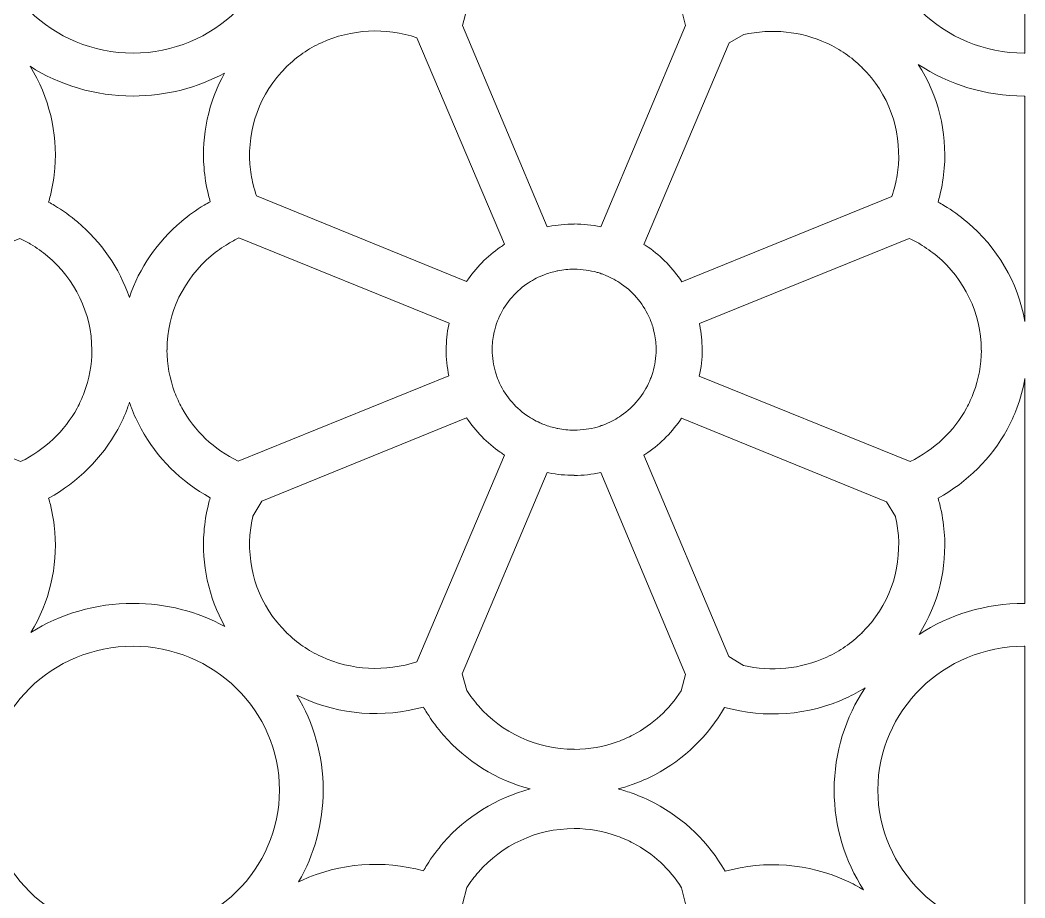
# Model space of a CAD drawing. Header units: millimetres. Extents: x -1200 to 1200, y -590 to 590.
# Drawn here: x 749 to 1200, y -245.9 to 147.8 of the extents above; entities that cross this region are included whole.
import ezdxf

# ---------------------------------------------------------------- set-up
doc = ezdxf.new("R2010")
doc.units = ezdxf.units.MM
doc.header["$MEASUREMENT"] = 0
doc.layers.add('Layer 1', color=7, linetype='Continuous')

msp = doc.modelspace()

# ---------------------------------------------------------------- linework, layer by layer
at = {"layer": 'Layer 1', "color": 250, "lineweight": 20}
for points, knots in [([(865.3708, 197.4374), (865.3708, 197.4374), (865.3708, 197.4398), (865.3708, 197.4398), (865.3708, 197.4398), (865.4091, 197.4398), (865.4091, 197.4398), (865.4087, 215.2064), (858.0399, 231.3192), (846.1298, 243.004), (834.2207, 254.6881), (817.7992, 261.9169), (799.692, 261.9179), (799.692, 261.9179), (799.692, 261.8803), (799.692, 261.8803), (799.692, 261.8803), (799.6868, 261.8803), (799.6868, 261.8803), (799.6868, 261.8803), (799.6844, 261.8803), (799.6844, 261.8803), (799.6844, 261.8803), (799.6844, 261.9179), (799.6844, 261.9179), (781.5759, 261.9176), (765.1523, 254.6881), (753.2425, 243.0026), (741.3337, 231.3182), (733.9655, 215.2071), (733.9645, 197.4425), (733.9645, 197.4425), (734.0029, 197.4425), (734.0029, 197.4425), (734.0029, 197.4425), (734.0029, 197.4374), (734.0029, 197.4374), (734.0029, 197.4374), (734.0029, 197.435), (734.0029, 197.435), (734.0029, 197.435), (733.9645, 197.435), (733.9645, 197.435), (733.9649, 179.6687), (741.3337, 163.5558), (753.2442, 151.871), (765.1533, 140.1874), (781.5748, 132.9585), (799.6816, 132.9575), (799.6816, 132.9575), (799.6816, 132.9951), (799.6816, 132.9951), (799.6816, 132.9951), (799.6868, 132.9951), (799.6868, 132.9951), (799.6868, 132.9951), (799.6893, 132.9951), (799.6893, 132.9951), (799.6893, 132.9951), (799.6893, 132.9575), (799.6893, 132.9575), (817.7981, 132.9578), (834.2214, 140.1874), (846.1315, 151.8724), (858.0406, 163.5568), (865.408, 179.6676), (865.4091, 197.4322), (865.4091, 197.4322), (865.3708, 197.4322), (865.3708, 197.4322), (865.3708, 197.4322), (865.3708, 197.4374), (865.3708, 197.4374)], [0, 0, 0, 0, 0.04166667, 0.04166667, 0.04166667, 0.08333333, 0.08333333, 0.08333333, 0.125, 0.125, 0.125, 0.16666667, 0.16666667, 0.16666667, 0.20833333, 0.20833333, 0.20833333, 0.25, 0.25, 0.25, 0.29166667, 0.29166667, 0.29166667, 0.33333333, 0.33333333, 0.33333333, 0.375, 0.375, 0.375, 0.41666667, 0.41666667, 0.41666667, 0.45833333, 0.45833333, 0.45833333, 0.5, 0.5, 0.5, 0.54166667, 0.54166667, 0.54166667, 0.58333333, 0.58333333, 0.58333333, 0.625, 0.625, 0.625, 0.66666667, 0.66666667, 0.66666667, 0.70833333, 0.70833333, 0.70833333, 0.75, 0.75, 0.75, 0.79166667, 0.79166667, 0.79166667, 0.83333333, 0.83333333, 0.83333333, 0.875, 0.875, 0.875, 0.91666667, 0.91666667, 0.91666667, 0.95833333, 0.95833333, 0.95833333, 1, 1, 1, 1]), ([(1199.95, 261.9162), (1199.95, 261.9162), (1199.95, 132.9575), (1199.95, 132.9575), (1199.95, 132.9575), (1199.6905, 132.9575), (1199.6905, 132.9575), (1199.6905, 132.9575), (1199.6905, 132.9951), (1199.6905, 132.9951), (1199.6905, 132.9951), (1199.6881, 132.9951), (1199.6881, 132.9951), (1199.6881, 132.9951), (1199.6829, 132.9951), (1199.6829, 132.9951), (1199.6829, 132.9951), (1199.6829, 132.9575), (1199.6829, 132.9575), (1181.5761, 132.9585), (1165.1546, 140.1874), (1153.2455, 151.871), (1141.335, 163.5558), (1133.9662, 179.6687), (1133.9658, 197.435), (1133.9658, 197.435), (1134.0041, 197.435), (1134.0041, 197.435), (1134.0041, 197.435), (1134.0041, 197.4374), (1134.0041, 197.4374), (1134.0041, 197.4374), (1134.0041, 197.4425), (1134.0041, 197.4425), (1134.0041, 197.4425), (1133.9658, 197.4425), (1133.9658, 197.4425), (1133.9669, 215.2071), (1141.335, 231.3182), (1153.2437, 243.0026), (1165.1535, 254.6881), (1181.5772, 261.9176), (1199.6857, 261.9179), (1199.6857, 261.9179), (1199.6857, 261.8803), (1199.6857, 261.8803), (1199.6857, 261.8803), (1199.6881, 261.8803), (1199.6881, 261.8803), (1199.6881, 261.8803), (1199.6933, 261.8803), (1199.6933, 261.8803), (1199.6933, 261.8803), (1199.6933, 261.9179), (1199.6933, 261.9179), (1199.6933, 261.9179), (1199.95, 261.9162), (1199.95, 261.9162)], [0, 0, 0, 0, 0.05263158, 0.05263158, 0.05263158, 0.10526316, 0.10526316, 0.10526316, 0.15789474, 0.15789474, 0.15789474, 0.21052632, 0.21052632, 0.21052632, 0.26315789, 0.26315789, 0.26315789, 0.31578947, 0.31578947, 0.31578947, 0.36842105, 0.36842105, 0.36842105, 0.42105263, 0.42105263, 0.42105263, 0.47368421, 0.47368421, 0.47368421, 0.52631579, 0.52631579, 0.52631579, 0.57894737, 0.57894737, 0.57894737, 0.63157895, 0.63157895, 0.63157895, 0.68421053, 0.68421053, 0.68421053, 0.73684211, 0.73684211, 0.73684211, 0.78947368, 0.78947368, 0.78947368, 0.84210526, 0.84210526, 0.84210526, 0.89473684, 0.89473684, 0.89473684, 0.94736842, 0.94736842, 0.94736842, 1, 1, 1, 1]), ([(1047.5792, 145.3803), (1047.5792, 145.3803), (1045.8981, 152.5979), (1045.8981, 152.5979), (1040.5522, 161.0682), (1033.0414, 168.0308), (1024.1443, 172.7046), (1021.9537, 173.8554), (1019.5702, 174.8997), (1017.0056, 175.825), (1010.9252, 178.0177), (1004.4098, 179.2146), (997.6653, 179.2149), (997.6653, 179.2149), (997.6653, 179.1752), (997.6653, 179.1752), (997.6653, 179.1752), (997.659, 179.1752), (997.659, 179.1752), (980.5222, 179.1752), (965.1574, 171.6329), (954.7118, 159.7001), (952.8043, 157.5215), (951.0587, 155.1964), (949.4959, 152.747), (949.4959, 152.747), (947.4685, 145.2875), (947.4685, 145.2875), (947.4685, 145.2875), (985.5417, 55.0432), (985.5417, 55.0432), (985.5417, 55.0432), (986.2856, 55.1907), (986.2856, 55.1907), (989.9599, 55.9171), (993.758, 56.2997), (997.6433, 56.3007), (997.6433, 56.3007), (997.6433, 56.3401), (997.6433, 56.3401), (997.6433, 56.3401), (997.6545, 56.3401), (997.6545, 56.3401), (1001.7117, 56.3401), (1005.7177, 55.9038), (1009.6246, 55.0792), (1009.6246, 55.0792), (1047.5792, 145.3803), (1047.5792, 145.3803)], [0, 0, 0, 0, 0.0625, 0.0625, 0.0625, 0.125, 0.125, 0.125, 0.1875, 0.1875, 0.1875, 0.25, 0.25, 0.25, 0.3125, 0.3125, 0.3125, 0.375, 0.375, 0.375, 0.4375, 0.4375, 0.4375, 0.5, 0.5, 0.5, 0.5625, 0.5625, 0.5625, 0.625, 0.625, 0.625, 0.6875, 0.6875, 0.6875, 0.75, 0.75, 0.75, 0.8125, 0.8125, 0.8125, 0.875, 0.875, 0.875, 0.9375, 0.9375, 0.9375, 1, 1, 1, 1]), ([(855.1221, 68.8806), (855.1221, 68.8806), (949.4031, 30.537), (949.4031, 30.537), (953.3885, 36.5587), (958.5294, 41.8005), (964.5223, 45.9622), (965.1466, 46.396), (965.766, 46.8108), (966.3844, 47.2084), (966.3844, 47.2084), (927.086, 139.8828), (927.086, 139.8828), (913.033, 144.5406), (897.6125, 143.7963), (884.2277, 137.6173), (881.3043, 136.267), (878.533, 134.7039), (875.9538, 132.9311), (873.3722, 131.1566), (870.8666, 129.0949), (868.4678, 126.7445), (868.4678, 126.7445), (868.4881, 126.7247), (868.4881, 126.7247), (868.4881, 126.7247), (868.4783, 126.7154), (868.4783, 126.7154), (856.3718, 114.8384), (850.9494, 98.8346), (852.1635, 83.1242), (852.4066, 79.9761), (852.8882, 76.9228), (853.6074, 74.002), (854.0329, 72.272), (854.5372, 70.5624), (855.1221, 68.8806)], [0, 0, 0, 0, 0.08333333, 0.08333333, 0.08333333, 0.16666667, 0.16666667, 0.16666667, 0.25, 0.25, 0.25, 0.33333333, 0.33333333, 0.33333333, 0.41666667, 0.41666667, 0.41666667, 0.5, 0.5, 0.5, 0.58333333, 0.58333333, 0.58333333, 0.66666667, 0.66666667, 0.66666667, 0.75, 0.75, 0.75, 0.83333333, 0.83333333, 0.83333333, 0.91666667, 0.91666667, 0.91666667, 1, 1, 1, 1]), ([(1045.9948, 30.3896), (1045.9948, 30.3896), (1140.1847, 68.6955), (1140.1847, 68.6955), (1140.7696, 70.3773), (1141.276, 72.0879), (1141.7019, 73.8183), (1142.4211, 76.7391), (1142.9027, 79.792), (1143.1458, 82.9404), (1144.3599, 98.6509), (1138.9375, 114.6546), (1126.831, 126.5317), (1126.831, 126.5317), (1126.8212, 126.5409), (1126.8212, 126.5409), (1126.8212, 126.5409), (1126.8415, 126.5607), (1126.8415, 126.5607), (1124.4427, 128.9115), (1121.9374, 130.9731), (1119.3555, 132.7473), (1116.7766, 134.5205), (1114.005, 136.0836), (1111.0816, 137.4332), (1099.4368, 142.8095), (1086.2495, 144.0711), (1073.7631, 141.2409), (1073.7631, 141.2409), (1067.2955, 137.5098), (1067.2955, 137.5098), (1067.2955, 137.5098), (1028.9929, 47.1841), (1028.9929, 47.1841), (1029.644, 46.768), (1030.2837, 46.3427), (1030.9087, 45.9064), (1036.8873, 41.7359), (1042.0167, 36.4626), (1045.9948, 30.3896)], [0, 0, 0, 0, 0.07692308, 0.07692308, 0.07692308, 0.15384615, 0.15384615, 0.15384615, 0.23076923, 0.23076923, 0.23076923, 0.30769231, 0.30769231, 0.30769231, 0.38461538, 0.38461538, 0.38461538, 0.46153846, 0.46153846, 0.46153846, 0.53846154, 0.53846154, 0.53846154, 0.61538462, 0.61538462, 0.61538462, 0.69230769, 0.69230769, 0.69230769, 0.76923077, 0.76923077, 0.76923077, 0.84615385, 0.84615385, 0.84615385, 0.92307692, 0.92307692, 0.92307692, 1, 1, 1, 1]), ([(753.4413, 127.0357), (762.096, 113.2116), (765.8024, 97.208), (764.5835, 81.4324), (764.2688, 77.3629), (763.5985, 73.2225), (762.5731, 69.0565), (762.3331, 68.0816), (762.0723, 67.1081), (761.7918, 66.1384), (762.6865, 65.6467), (763.5741, 65.1385), (764.4519, 64.6126), (768.0956, 62.4292), (771.5417, 59.9668), (774.7557, 57.2585), (785.4141, 48.2773), (793.559, 36.5912), (798.0308, 23.3143), (802.4895, 36.6665), (810.6581, 48.4193), (821.3657, 57.4419), (824.5799, 60.1506), (828.0258, 62.6129), (831.6694, 64.7961), (832.5473, 65.3219), (833.4335, 65.8298), (834.3281, 66.3215), (834.0477, 67.2919), (833.7878, 68.2654), (833.5479, 69.2406), (832.5225, 73.4066), (831.8522, 77.5467), (831.5376, 81.6162), (830.4114, 96.1927), (833.4897, 110.9629), (840.7915, 124.0296), (828.6061, 117.4588), (814.5985, 113.7191), (799.6893, 113.7188), (799.6893, 113.7188), (799.6893, 113.6811), (799.6893, 113.6811), (799.6893, 113.6811), (799.6868, 113.6811), (799.6868, 113.6811), (799.6868, 113.6811), (799.6816, 113.6811), (799.6816, 113.6811), (799.6816, 113.6811), (799.6816, 113.7188), (799.6816, 113.7188), (782.6302, 113.7198), (766.7562, 118.6105), (753.4413, 127.0357)], [0, 0, 0, 0, 0.05555556, 0.05555556, 0.05555556, 0.11111111, 0.11111111, 0.11111111, 0.16666667, 0.16666667, 0.16666667, 0.22222222, 0.22222222, 0.22222222, 0.27777778, 0.27777778, 0.27777778, 0.33333333, 0.33333333, 0.33333333, 0.38888889, 0.38888889, 0.38888889, 0.44444444, 0.44444444, 0.44444444, 0.5, 0.5, 0.5, 0.55555556, 0.55555556, 0.55555556, 0.61111111, 0.61111111, 0.61111111, 0.66666667, 0.66666667, 0.66666667, 0.72222222, 0.72222222, 0.72222222, 0.77777778, 0.77777778, 0.77777778, 0.83333333, 0.83333333, 0.83333333, 0.88888889, 0.88888889, 0.88888889, 0.94444444, 0.94444444, 0.94444444, 1, 1, 1, 1]), ([(1199.95, 113.7188), (1199.95, 113.7188), (1199.95, 12.6), (1199.95, 12.6), (1196.8296, 30.2999), (1187.3873, 45.9303), (1173.9439, 57.2585), (1170.73, 59.9668), (1167.2838, 62.4292), (1163.6403, 64.6126), (1162.7624, 65.1385), (1161.8748, 65.6467), (1160.9802, 66.1384), (1161.2606, 67.1081), (1161.5215, 68.0816), (1161.7614, 69.0565), (1162.7868, 73.2225), (1163.4571, 77.3629), (1163.7717, 81.4324), (1165.0168, 97.5481), (1161.1225, 113.9022), (1152.0628, 127.9271), (1165.6547, 118.9562), (1182.0386, 113.7198), (1199.6829, 113.7188), (1199.6829, 113.7188), (1199.6829, 113.6811), (1199.6829, 113.6811), (1199.6829, 113.6811), (1199.6881, 113.6811), (1199.6881, 113.6811), (1199.6881, 113.6811), (1199.6905, 113.6811), (1199.6905, 113.6811), (1199.6905, 113.6811), (1199.6905, 113.7188), (1199.6905, 113.7188), (1199.6905, 113.7188), (1199.95, 113.7188), (1199.95, 113.7188)], [0, 0, 0, 0, 0.07692308, 0.07692308, 0.07692308, 0.15384615, 0.15384615, 0.15384615, 0.23076923, 0.23076923, 0.23076923, 0.30769231, 0.30769231, 0.30769231, 0.38461538, 0.38461538, 0.38461538, 0.46153846, 0.46153846, 0.46153846, 0.53846154, 0.53846154, 0.53846154, 0.61538462, 0.61538462, 0.61538462, 0.69230769, 0.69230769, 0.69230769, 0.76923077, 0.76923077, 0.76923077, 0.84615385, 0.84615385, 0.84615385, 0.92307692, 0.92307692, 0.92307692, 1, 1, 1, 1]), ([(748.8926, 49.8856), (748.8926, 49.8856), (654.6866, 11.6286), (654.6866, 11.6286), (654.7629, 11.2994), (654.8118, 11.0896), (654.8303, 10.9976), (654.8303, 10.9976), (654.8303, 10.9579), (654.8303, 10.9579), (655.5296, 7.5108), (655.8979, 3.8364), (655.8989, -0.0357), (655.8989, -0.0357), (655.939, -0.0357), (655.939, -0.0357), (655.939, -0.0357), (655.939, -0.0466), (655.939, -0.0466), (655.939, -4.1076), (655.4835, -8.1025), (654.6217, -11.9825), (654.6217, -11.9825), (749.2187, -50.2546), (749.2187, -50.2546), (760.0575, -44.9997), (768.9511, -36.5776), (774.5837, -26.2572), (775.7563, -24.1079), (776.8211, -21.7695), (777.7638, -19.2535), (779.9994, -13.2882), (781.2191, -6.8957), (781.2194, -0.2783), (781.2194, -0.2783), (781.1793, -0.2783), (781.1793, -0.2783), (781.1793, -0.2783), (781.1793, -0.2724), (781.1793, -0.2724), (781.1793, 16.5405), (773.491, 31.6149), (761.3287, 41.8632), (758.9462, 43.8711), (756.3929, 45.6956), (753.6941, 47.3127), (752.1568, 48.2342), (750.5538, 49.0921), (748.8926, 49.8856)], [0, 0, 0, 0, 0.0625, 0.0625, 0.0625, 0.125, 0.125, 0.125, 0.1875, 0.1875, 0.1875, 0.25, 0.25, 0.25, 0.3125, 0.3125, 0.3125, 0.375, 0.375, 0.375, 0.4375, 0.4375, 0.4375, 0.5, 0.5, 0.5, 0.5625, 0.5625, 0.5625, 0.625, 0.625, 0.625, 0.6875, 0.6875, 0.6875, 0.75, 0.75, 0.75, 0.8125, 0.8125, 0.8125, 0.875, 0.875, 0.875, 0.9375, 0.9375, 0.9375, 1, 1, 1, 1]), ([(941.493, 11.788), (941.493, 11.788), (847.2277, 50.0693), (847.2277, 50.0693), (845.5662, 49.2758), (843.965, 48.4176), (842.4273, 47.4965), (839.7285, 45.879), (837.1747, 44.0545), (834.7926, 42.0466), (822.63, 31.7983), (814.9417, 16.7243), (814.9417, -0.0883), (814.9417, -0.0883), (814.9417, -0.0948), (814.9417, -0.0948), (814.9417, -0.0948), (814.9016, -0.0948), (814.9016, -0.0948), (814.9019, -6.7116), (816.1216, -13.1045), (818.3572, -19.0694), (819.2999, -21.5858), (820.3647, -23.9238), (821.5373, -26.0731), (827.1696, -36.3939), (836.0625, -44.8163), (846.902, -50.0715), (846.902, -50.0715), (941.4704, -11.8114), (941.4704, -11.8114), (940.6267, -7.9725), (940.182, -4.0343), (940.182, -0.0466), (940.182, -0.0466), (940.182, -0.0357), (940.182, -0.0357), (940.182, -0.0357), (940.2221, -0.0357), (940.2221, -0.0357), (940.2232, 3.7653), (940.6113, 7.4844), (941.3486, 11.0828), (941.3486, 11.0828), (941.493, 11.788), (941.493, 11.788)], [0, 0, 0, 0, 0.06666667, 0.06666667, 0.06666667, 0.13333333, 0.13333333, 0.13333333, 0.2, 0.2, 0.2, 0.26666667, 0.26666667, 0.26666667, 0.33333333, 0.33333333, 0.33333333, 0.4, 0.4, 0.4, 0.46666667, 0.46666667, 0.46666667, 0.53333333, 0.53333333, 0.53333333, 0.6, 0.6, 0.6, 0.66666667, 0.66666667, 0.66666667, 0.73333333, 0.73333333, 0.73333333, 0.8, 0.8, 0.8, 0.86666667, 0.86666667, 0.86666667, 0.93333333, 0.93333333, 0.93333333, 1, 1, 1, 1]), ([(1148.0809, 49.8856), (1148.0809, 49.8856), (1053.8749, 11.6286), (1053.8749, 11.6286), (1053.9513, 11.2994), (1054.0001, 11.0896), (1054.0185, 10.9976), (1054.0185, 10.9976), (1054.0185, 10.9579), (1054.0185, 10.9579), (1054.7178, 7.5108), (1055.0861, 3.8364), (1055.0872, -0.0357), (1055.0872, -0.0357), (1055.1273, -0.0357), (1055.1273, -0.0357), (1055.1273, -0.0357), (1055.1273, -0.0466), (1055.1273, -0.0466), (1055.1273, -4.1076), (1054.6718, -8.1025), (1053.81, -11.9825), (1053.81, -11.9825), (1148.407, -50.2546), (1148.407, -50.2546), (1159.2457, -44.9997), (1168.1394, -36.5776), (1173.772, -26.2572), (1174.9446, -24.1079), (1176.0094, -21.7695), (1176.9521, -19.2535), (1179.1877, -13.2882), (1180.4074, -6.8957), (1180.4077, -0.2783), (1180.4077, -0.2783), (1180.3676, -0.2783), (1180.3676, -0.2783), (1180.3676, -0.2783), (1180.3676, -0.2724), (1180.3676, -0.2724), (1180.3676, 16.5405), (1172.6793, 31.6149), (1160.517, 41.8632), (1158.1346, 43.8711), (1155.5812, 45.6956), (1152.8824, 47.3127), (1151.345, 48.2342), (1149.7421, 49.0921), (1148.0809, 49.8856)], [0, 0, 0, 0, 0.0625, 0.0625, 0.0625, 0.125, 0.125, 0.125, 0.1875, 0.1875, 0.1875, 0.25, 0.25, 0.25, 0.3125, 0.3125, 0.3125, 0.375, 0.375, 0.375, 0.4375, 0.4375, 0.4375, 0.5, 0.5, 0.5, 0.5625, 0.5625, 0.5625, 0.625, 0.625, 0.625, 0.6875, 0.6875, 0.6875, 0.75, 0.75, 0.75, 0.8125, 0.8125, 0.8125, 0.875, 0.875, 0.875, 0.9375, 0.9375, 0.9375, 1, 1, 1, 1]), ([(962.9264, -12.0078), (963.0372, -12.3185), (963.1506, -12.6231), (963.2661, -12.9208), (963.2661, -12.9208), (963.6588, -13.8498), (963.6588, -13.8498), (966.3523, -20.2225), (970.8093, -25.658), (976.413, -29.5496), (977.4216, -30.2501), (978.5704, -30.9519), (979.8536, -31.6503), (980.857, -32.1964), (981.9602, -32.7247), (983.1613, -33.2277), (983.1613, -33.2277), (983.1993, -33.2431), (983.1993, -33.2431), (983.1993, -33.2431), (983.2412, -33.2602), (983.2412, -33.2602), (983.2412, -33.2602), (983.5614, -33.3906), (983.5614, -33.3906), (985.3561, -34.1218), (987.2367, -34.7199), (989.1874, -35.1699), (990.151, -35.3923), (990.1284, -35.4047), (990.3299, -35.4444), (992.6904, -35.9111), (995.1367, -36.1571), (997.6433, -36.1574), (997.6433, -36.1574), (997.6433, -36.1178), (997.6433, -36.1178), (997.6433, -36.1178), (997.6545, -36.1178), (997.6545, -36.1178), (1001.3141, -36.1178), (1004.7635, -35.6302), (1007.9442, -34.723), (1008.5044, -34.5632), (1009.1332, -34.363), (1009.829, -34.1242), (1010.3333, -33.9508), (1010.8188, -33.7725), (1011.2868, -33.5904), (1011.2868, -33.5904), (1011.6796, -33.4251), (1011.6796, -33.4251), (1011.6796, -33.4251), (1011.6848, -33.4231), (1011.6848, -33.4231), (1011.6848, -33.4231), (1011.7654, -33.3834), (1011.7654, -33.3834), (1013.0091, -32.876), (1014.2305, -32.2963), (1015.4222, -31.6506), (1016.5885, -31.019), (1017.722, -30.3216), (1018.8165, -29.565), (1024.4411, -25.6765), (1028.9011, -20.2906), (1031.5853, -14.0068), (1031.5853, -14.0068), (1031.623, -13.9192), (1031.623, -13.9192), (1031.623, -13.9192), (1031.6219, -13.9189), (1031.6219, -13.9189), (1031.8765, -13.3194), (1032.1147, -12.7144), (1032.3341, -12.1064), (1032.5897, -11.3984), (1032.7997, -10.7729), (1032.9605, -10.2357), (1033.9102, -7.065), (1034.4208, -3.648), (1034.4208, -0.0466), (1034.4208, -0.0466), (1034.4208, -0.0357), (1034.4208, -0.0357), (1034.4208, -0.0357), (1034.4612, -0.0357), (1034.4612, -0.0357), (1034.4609, 2.2734), (1034.2063, 4.6399), (1033.7233, 7.0314), (1033.7233, 7.0314), (1033.7159, 7.0297), (1033.7159, 7.0297), (1033.7159, 7.0297), (1033.4847, 8.1739), (1033.4847, 8.1739), (1033.032, 10.086), (1032.4405, 11.905), (1031.7252, 13.6177), (1031.7252, 13.6177), (1031.698, 13.6834), (1031.698, 13.6834), (1029.0351, 20.026), (1024.5746, 25.4677), (1018.9375, 29.4007), (1017.8183, 30.1815), (1016.6806, 30.8895), (1015.5314, 31.5174), (1014.5091, 32.0758), (1013.2842, 32.6507), (1011.8585, 33.2372), (1011.8585, 33.2372), (1011.8676, 33.2577), (1011.8676, 33.2577), (1011.8676, 33.2577), (1010.5415, 33.7778), (1010.5415, 33.7778), (1010.3079, 33.8634), (1010.0711, 33.9482), (1009.8294, 34.0314), (1009.1335, 34.2702), (1008.5047, 34.4704), (1007.9446, 34.6302), (1004.7635, 35.5373), (1001.3141, 36.0249), (997.6545, 36.0249), (997.6545, 36.0249), (997.6433, 36.0249), (997.6433, 36.0249), (997.6433, 36.0249), (997.6433, 36.0646), (997.6433, 36.0646), (995.137, 36.0643), (992.6911, 35.8182), (990.3299, 35.3511), (990.1123, 35.3084), (990.158, 35.3009), (989.1874, 35.0771), (987.237, 34.6275), (985.3561, 34.0286), (983.561, 33.2974), (983.561, 33.2974), (983.3957, 33.23), (983.3957, 33.23), (982.1031, 32.6976), (980.9215, 32.1385), (979.8529, 31.5571), (978.5701, 30.859), (977.4212, 30.1569), (976.4126, 29.4564), (970.8093, 25.5648), (966.3526, 20.1297), (963.6588, 13.7566), (963.6588, 13.7566), (963.2779, 12.856), (963.2779, 12.856), (962.7157, 11.4027), (962.2372, 9.8598), (961.8479, 8.2324), (961.6185, 7.2733), (961.6119, 7.3188), (961.57, 7.1152), (961.0978, 4.8086), (960.8484, 2.4168), (960.848, -0.0357), (960.848, -0.0357), (960.8885, -0.0357), (960.8885, -0.0357), (960.8885, -0.0357), (960.8885, -0.0466), (960.8885, -0.0466), (960.8885, -3.6409), (961.3872, -7.0301), (962.3146, -10.1563), (962.4775, -10.7058), (962.6825, -11.3252), (962.9264, -12.0078)], [0, 0, 0, 0, 0.01694915, 0.01694915, 0.01694915, 0.03389831, 0.03389831, 0.03389831, 0.05084746, 0.05084746, 0.05084746, 0.06779661, 0.06779661, 0.06779661, 0.08474576, 0.08474576, 0.08474576, 0.10169492, 0.10169492, 0.10169492, 0.11864407, 0.11864407, 0.11864407, 0.13559322, 0.13559322, 0.13559322, 0.15254237, 0.15254237, 0.15254237, 0.16949153, 0.16949153, 0.16949153, 0.18644068, 0.18644068, 0.18644068, 0.20338983, 0.20338983, 0.20338983, 0.22033898, 0.22033898, 0.22033898, 0.23728814, 0.23728814, 0.23728814, 0.25423729, 0.25423729, 0.25423729, 0.27118644, 0.27118644, 0.27118644, 0.28813559, 0.28813559, 0.28813559, 0.30508475, 0.30508475, 0.30508475, 0.3220339, 0.3220339, 0.3220339, 0.33898305, 0.33898305, 0.33898305, 0.3559322, 0.3559322, 0.3559322, 0.37288136, 0.37288136, 0.37288136, 0.38983051, 0.38983051, 0.38983051, 0.40677966, 0.40677966, 0.40677966, 0.42372881, 0.42372881, 0.42372881, 0.44067797, 0.44067797, 0.44067797, 0.45762712, 0.45762712, 0.45762712, 0.47457627, 0.47457627, 0.47457627, 0.49152542, 0.49152542, 0.49152542, 0.50847458, 0.50847458, 0.50847458, 0.52542373, 0.52542373, 0.52542373, 0.54237288, 0.54237288, 0.54237288, 0.55932203, 0.55932203, 0.55932203, 0.57627119, 0.57627119, 0.57627119, 0.59322034, 0.59322034, 0.59322034, 0.61016949, 0.61016949, 0.61016949, 0.62711864, 0.62711864, 0.62711864, 0.6440678, 0.6440678, 0.6440678, 0.66101695, 0.66101695, 0.66101695, 0.6779661, 0.6779661, 0.6779661, 0.69491525, 0.69491525, 0.69491525, 0.71186441, 0.71186441, 0.71186441, 0.72881356, 0.72881356, 0.72881356, 0.74576271, 0.74576271, 0.74576271, 0.76271186, 0.76271186, 0.76271186, 0.77966102, 0.77966102, 0.77966102, 0.79661017, 0.79661017, 0.79661017, 0.81355932, 0.81355932, 0.81355932, 0.83050847, 0.83050847, 0.83050847, 0.84745763, 0.84745763, 0.84745763, 0.86440678, 0.86440678, 0.86440678, 0.88135593, 0.88135593, 0.88135593, 0.89830508, 0.89830508, 0.89830508, 0.91525424, 0.91525424, 0.91525424, 0.93220339, 0.93220339, 0.93220339, 0.94915254, 0.94915254, 0.94915254, 0.96610169, 0.96610169, 0.96610169, 0.98305085, 0.98305085, 0.98305085, 1, 1, 1, 1]), ([(1199.95, -12.997), (1199.95, -12.997), (1199.95, -113.8136), (1199.95, -113.8136), (1199.95, -113.8136), (1199.6933, -113.8126), (1199.6933, -113.8126), (1199.6933, -113.8126), (1199.6933, -113.775), (1199.6933, -113.775), (1199.6933, -113.775), (1199.6881, -113.775), (1199.6881, -113.775), (1199.6881, -113.775), (1199.6857, -113.775), (1199.6857, -113.775), (1199.6857, -113.775), (1199.6857, -113.8126), (1199.6857, -113.8126), (1182.2133, -113.813), (1165.977, -118.9494), (1152.4635, -127.7602), (1161.2362, -113.8766), (1164.9984, -97.7689), (1163.7717, -81.8931), (1163.4571, -77.8233), (1162.7868, -73.6832), (1161.7614, -69.5172), (1161.5249, -68.5553), (1161.2672, -67.5962), (1160.991, -66.6391), (1174.1197, -59.4499), (1184.9111, -48.7161), (1191.9705, -35.7797), (1193.6966, -32.6176), (1195.168, -29.4285), (1196.3643, -26.2366), (1197.9529, -21.9987), (1199.1608, -17.573), (1199.95, -12.997)], [0, 0, 0, 0, 0.07692308, 0.07692308, 0.07692308, 0.15384615, 0.15384615, 0.15384615, 0.23076923, 0.23076923, 0.23076923, 0.30769231, 0.30769231, 0.30769231, 0.38461538, 0.38461538, 0.38461538, 0.46153846, 0.46153846, 0.46153846, 0.53846154, 0.53846154, 0.53846154, 0.61538462, 0.61538462, 0.61538462, 0.69230769, 0.69230769, 0.69230769, 0.76923077, 0.76923077, 0.76923077, 0.84615385, 0.84615385, 0.84615385, 0.92307692, 0.92307692, 0.92307692, 1, 1, 1, 1]), ([(798.0922, -23.6484), (797.8028, -24.5189), (797.4965, -25.3812), (797.176, -26.2366), (795.9797, -29.4285), (794.5082, -32.6176), (792.7822, -35.7797), (785.7228, -48.7161), (774.9314, -59.4499), (761.8026, -66.6391), (762.0789, -67.5962), (762.3367, -68.5553), (762.5731, -69.5172), (763.5985, -73.6832), (764.2688, -77.8233), (764.5835, -81.8931), (765.7846, -97.4411), (762.201, -113.2114), (753.8123, -126.8972), (767.0517, -118.6151), (782.7903, -113.813), (799.6844, -113.8126), (799.6844, -113.8126), (799.6844, -113.775), (799.6844, -113.775), (799.6844, -113.775), (799.6868, -113.775), (799.6868, -113.775), (799.6868, -113.775), (799.692, -113.775), (799.692, -113.775), (799.692, -113.775), (799.692, -113.8126), (799.692, -113.8126), (814.6159, -113.8136), (828.6368, -117.5623), (840.8306, -124.1458), (833.5026, -111.0656), (830.4121, -96.2852), (831.5376, -81.7104), (831.8515, -77.6412), (832.5221, -73.5012), (833.5472, -69.3345), (833.7837, -68.3719), (834.0393, -67.4128), (834.3156, -66.455), (821.1878, -59.2655), (810.3983, -48.532), (803.3388, -35.5963), (801.6127, -32.4335), (800.1412, -29.2448), (798.945, -26.0525), (798.6471, -25.2574), (798.3632, -24.4563), (798.0922, -23.6484)], [0, 0, 0, 0, 0.05555556, 0.05555556, 0.05555556, 0.11111111, 0.11111111, 0.11111111, 0.16666667, 0.16666667, 0.16666667, 0.22222222, 0.22222222, 0.22222222, 0.27777778, 0.27777778, 0.27777778, 0.33333333, 0.33333333, 0.33333333, 0.38888889, 0.38888889, 0.38888889, 0.44444444, 0.44444444, 0.44444444, 0.5, 0.5, 0.5, 0.55555556, 0.55555556, 0.55555556, 0.61111111, 0.61111111, 0.61111111, 0.66666667, 0.66666667, 0.66666667, 0.72222222, 0.72222222, 0.72222222, 0.77777778, 0.77777778, 0.77777778, 0.83333333, 0.83333333, 0.83333333, 0.88888889, 0.88888889, 0.88888889, 0.94444444, 0.94444444, 0.94444444, 1, 1, 1, 1]), ([(857.4101, -68.0431), (857.4101, -68.0431), (853.462, -74.6974), (853.462, -74.6974), (852.823, -77.4355), (852.3902, -80.2849), (852.1635, -83.2187), (850.9484, -98.9521), (856.3557, -114.9565), (868.4382, -126.8079), (868.4382, -126.8079), (868.4783, -126.8079), (868.4783, -126.8079), (868.4783, -126.8079), (868.4881, -126.8175), (868.4881, -126.8175), (868.4881, -126.8175), (868.4678, -126.8374), (868.4678, -126.8374), (870.867, -129.1881), (873.3722, -131.2504), (875.9538, -133.0246), (878.5333, -134.7981), (881.3043, -136.3616), (884.2274, -137.7108), (897.6125, -143.8909), (913.0341, -144.6344), (927.0874, -139.976), (927.0874, -139.976), (966.3844, -47.3033), (966.3844, -47.3033), (965.7664, -46.9056), (965.1466, -46.4892), (964.5227, -46.0553), (958.5291, -41.8934), (953.3875, -36.6533), (949.4021, -30.6309), (949.4021, -30.6309), (857.4101, -68.0431), (857.4101, -68.0431)], [0, 0, 0, 0, 0.07692308, 0.07692308, 0.07692308, 0.15384615, 0.15384615, 0.15384615, 0.23076923, 0.23076923, 0.23076923, 0.30769231, 0.30769231, 0.30769231, 0.38461538, 0.38461538, 0.38461538, 0.46153846, 0.46153846, 0.46153846, 0.53846154, 0.53846154, 0.53846154, 0.61538462, 0.61538462, 0.61538462, 0.69230769, 0.69230769, 0.69230769, 0.76923077, 0.76923077, 0.76923077, 0.84615385, 0.84615385, 0.84615385, 0.92307692, 0.92307692, 0.92307692, 1, 1, 1, 1]), ([(1137.8996, -68.2268), (1137.8996, -68.2268), (1045.8155, -30.777), (1045.8155, -30.777), (1041.8151, -36.7987), (1036.6794, -42.0214), (1030.7067, -46.1508), (1030.1058, -46.5665), (1029.4944, -46.972), (1028.875, -47.3662), (1028.875, -47.3662), (1067.14, -137.603), (1067.14, -137.603), (1067.14, -137.603), (1073.6236, -141.6725), (1073.6236, -141.6725), (1086.1508, -144.543), (1099.3936, -143.2903), (1111.0816, -137.8938), (1114.005, -136.5443), (1116.7766, -134.9812), (1119.3555, -133.208), (1121.9374, -131.4338), (1124.4427, -129.3722), (1126.8415, -127.0214), (1126.8415, -127.0214), (1126.8212, -127.0016), (1126.8212, -127.0016), (1126.8212, -127.0016), (1126.831, -126.9924), (1126.831, -126.9924), (1138.9375, -115.1153), (1144.3599, -99.1119), (1143.1458, -83.4011), (1142.9191, -80.4683), (1142.4852, -77.619), (1141.8459, -74.8819), (1141.8459, -74.8819), (1137.8996, -68.2268), (1137.8996, -68.2268)], [0, 0, 0, 0, 0.07692308, 0.07692308, 0.07692308, 0.15384615, 0.15384615, 0.15384615, 0.23076923, 0.23076923, 0.23076923, 0.30769231, 0.30769231, 0.30769231, 0.38461538, 0.38461538, 0.38461538, 0.46153846, 0.46153846, 0.46153846, 0.53846154, 0.53846154, 0.53846154, 0.61538462, 0.61538462, 0.61538462, 0.69230769, 0.69230769, 0.69230769, 0.76923077, 0.76923077, 0.76923077, 0.84615385, 0.84615385, 0.84615385, 0.92307692, 0.92307692, 0.92307692, 1, 1, 1, 1]), ([(1045.7137, -152.9822), (1045.7137, -152.9822), (1047.6915, -145.7414), (1047.6915, -145.7414), (1047.6915, -145.7414), (1009.6246, -55.173), (1009.6246, -55.173), (1005.7177, -55.9984), (1001.7121, -56.4329), (997.6545, -56.4329), (997.6545, -56.4329), (997.6433, -56.4329), (997.6433, -56.4329), (997.6433, -56.4329), (997.6433, -56.3936), (997.6433, -56.3936), (993.7583, -56.3926), (989.9599, -56.01), (986.2856, -55.2839), (986.2856, -55.2839), (985.542, -55.1364), (985.542, -55.1364), (985.542, -55.1364), (947.4368, -145.4546), (947.4368, -145.4546), (947.4368, -145.4546), (949.4952, -152.8402), (949.4952, -152.8402), (951.0584, -155.2899), (952.804, -157.6143), (954.7118, -159.7933), (965.1574, -171.7261), (980.5222, -179.2685), (997.659, -179.2685), (997.659, -179.2685), (997.6653, -179.2685), (997.6653, -179.2685), (997.6653, -179.2685), (997.6653, -179.3081), (997.6653, -179.3081), (1004.4098, -179.3078), (1010.9252, -178.1109), (1017.0056, -175.9182), (1019.5702, -174.9929), (1021.9533, -173.9489), (1024.1443, -172.7979), (1032.9392, -168.1781), (1040.3799, -161.3211), (1045.7137, -152.9822)], [0, 0, 0, 0, 0.0625, 0.0625, 0.0625, 0.125, 0.125, 0.125, 0.1875, 0.1875, 0.1875, 0.25, 0.25, 0.25, 0.3125, 0.3125, 0.3125, 0.375, 0.375, 0.375, 0.4375, 0.4375, 0.4375, 0.5, 0.5, 0.5, 0.5625, 0.5625, 0.5625, 0.625, 0.625, 0.625, 0.6875, 0.6875, 0.6875, 0.75, 0.75, 0.75, 0.8125, 0.8125, 0.8125, 0.875, 0.875, 0.875, 0.9375, 0.9375, 0.9375, 1, 1, 1, 1]), ([(865.3708, -197.5319), (865.3708, -197.5319), (865.3708, -197.5295), (865.3708, -197.5295), (865.3708, -197.5295), (865.4091, -197.5295), (865.4091, -197.5295), (865.4087, -179.7629), (858.0399, -163.65), (846.1298, -151.9653), (834.2207, -140.2812), (817.7992, -133.0523), (799.692, -133.0513), (799.692, -133.0513), (799.692, -133.089), (799.692, -133.089), (799.692, -133.089), (799.6868, -133.089), (799.6868, -133.089), (799.6868, -133.089), (799.6844, -133.089), (799.6844, -133.089), (799.6844, -133.089), (799.6844, -133.0513), (799.6844, -133.0513), (781.5759, -133.0516), (765.1523, -140.2812), (753.2425, -151.9667), (741.3337, -163.651), (733.9655, -179.7622), (733.9645, -197.5268), (733.9645, -197.5268), (734.0029, -197.5268), (734.0029, -197.5268), (734.0029, -197.5268), (734.0029, -197.5319), (734.0029, -197.5319), (734.0029, -197.5319), (734.0029, -197.5343), (734.0029, -197.5343), (734.0029, -197.5343), (733.9645, -197.5343), (733.9645, -197.5343), (733.9649, -215.3006), (741.3337, -231.4135), (753.2442, -243.0982), (765.1533, -254.7819), (781.5748, -262.0108), (799.6816, -262.0118), (799.6816, -262.0118), (799.6816, -261.9742), (799.6816, -261.9742), (799.6816, -261.9742), (799.6868, -261.9742), (799.6868, -261.9742), (799.6868, -261.9742), (799.6893, -261.9742), (799.6893, -261.9742), (799.6893, -261.9742), (799.6893, -262.0118), (799.6893, -262.0118), (817.7981, -262.0115), (834.2214, -254.7819), (846.1315, -243.0968), (858.0406, -231.4125), (865.408, -215.3016), (865.4091, -197.537), (865.4091, -197.537), (865.3708, -197.537), (865.3708, -197.537), (865.3708, -197.537), (865.3708, -197.5319), (865.3708, -197.5319)], [0, 0, 0, 0, 0.04166667, 0.04166667, 0.04166667, 0.08333333, 0.08333333, 0.08333333, 0.125, 0.125, 0.125, 0.16666667, 0.16666667, 0.16666667, 0.20833333, 0.20833333, 0.20833333, 0.25, 0.25, 0.25, 0.29166667, 0.29166667, 0.29166667, 0.33333333, 0.33333333, 0.33333333, 0.375, 0.375, 0.375, 0.41666667, 0.41666667, 0.41666667, 0.45833333, 0.45833333, 0.45833333, 0.5, 0.5, 0.5, 0.54166667, 0.54166667, 0.54166667, 0.58333333, 0.58333333, 0.58333333, 0.625, 0.625, 0.625, 0.66666667, 0.66666667, 0.66666667, 0.70833333, 0.70833333, 0.70833333, 0.75, 0.75, 0.75, 0.79166667, 0.79166667, 0.79166667, 0.83333333, 0.83333333, 0.83333333, 0.875, 0.875, 0.875, 0.91666667, 0.91666667, 0.91666667, 0.95833333, 0.95833333, 0.95833333, 1, 1, 1, 1]), ([(1199.95, -133.053), (1199.95, -133.053), (1199.95, -262.0118), (1199.95, -262.0118), (1199.95, -262.0118), (1199.6905, -262.0118), (1199.6905, -262.0118), (1199.6905, -262.0118), (1199.6905, -261.9742), (1199.6905, -261.9742), (1199.6905, -261.9742), (1199.6881, -261.9742), (1199.6881, -261.9742), (1199.6881, -261.9742), (1199.6829, -261.9742), (1199.6829, -261.9742), (1199.6829, -261.9742), (1199.6829, -262.0118), (1199.6829, -262.0118), (1181.5761, -262.0108), (1165.1546, -254.7819), (1153.2455, -243.0982), (1141.335, -231.4135), (1133.9662, -215.3006), (1133.9658, -197.5343), (1133.9658, -197.5343), (1134.0041, -197.5343), (1134.0041, -197.5343), (1134.0041, -197.5343), (1134.0041, -197.5319), (1134.0041, -197.5319), (1134.0041, -197.5319), (1134.0041, -197.5268), (1134.0041, -197.5268), (1134.0041, -197.5268), (1133.9658, -197.5268), (1133.9658, -197.5268), (1133.9669, -179.7622), (1141.335, -163.651), (1153.2437, -151.9667), (1165.1535, -140.2812), (1181.5772, -133.0516), (1199.6857, -133.0513), (1199.6857, -133.0513), (1199.6857, -133.089), (1199.6857, -133.089), (1199.6857, -133.089), (1199.6881, -133.089), (1199.6881, -133.089), (1199.6881, -133.089), (1199.6933, -133.089), (1199.6933, -133.089), (1199.6933, -133.089), (1199.6933, -133.0513), (1199.6933, -133.0513), (1199.6933, -133.0513), (1199.95, -133.053), (1199.95, -133.053)], [0, 0, 0, 0, 0.05263158, 0.05263158, 0.05263158, 0.10526316, 0.10526316, 0.10526316, 0.15789474, 0.15789474, 0.15789474, 0.21052632, 0.21052632, 0.21052632, 0.26315789, 0.26315789, 0.26315789, 0.31578947, 0.31578947, 0.31578947, 0.36842105, 0.36842105, 0.36842105, 0.42105263, 0.42105263, 0.42105263, 0.47368421, 0.47368421, 0.47368421, 0.52631579, 0.52631579, 0.52631579, 0.57894737, 0.57894737, 0.57894737, 0.63157895, 0.63157895, 0.63157895, 0.68421053, 0.68421053, 0.68421053, 0.73684211, 0.73684211, 0.73684211, 0.78947368, 0.78947368, 0.78947368, 0.84210526, 0.84210526, 0.84210526, 0.89473684, 0.89473684, 0.89473684, 0.94736842, 0.94736842, 0.94736842, 1, 1, 1, 1]), ([(1128.2202, -151.7234), (1125.491, -153.4261), (1122.712, -154.9265), (1119.8978, -156.2254), (1102.7962, -164.1212), (1083.2877, -165.52), (1065.1924, -160.4537), (1057.8651, -173.2471), (1046.9699, -183.7609), (1033.8502, -190.6528), (1030.6272, -192.3462), (1027.3767, -193.7899), (1024.1233, -194.9635), (1021.9156, -195.7598), (1019.657, -196.4592), (1017.3544, -197.056), (1019.657, -197.6527), (1021.9156, -198.3504), (1024.1233, -199.1467), (1027.3767, -200.3203), (1030.6272, -201.764), (1033.8502, -203.4574), (1047.0784, -210.4064), (1058.0455, -221.0396), (1065.3732, -233.9761), (1083.4178, -228.9696), (1102.8534, -230.3828), (1119.8978, -238.2523), (1122.4902, -239.4489), (1125.0526, -240.8159), (1127.5739, -242.355), (1119.2045, -229.4042), (1114.3569, -214.0315), (1114.3566, -197.5343), (1114.3566, -197.5343), (1114.3182, -197.5343), (1114.3182, -197.5343), (1114.3182, -197.5343), (1114.3182, -197.5319), (1114.3182, -197.5319), (1114.3182, -197.5319), (1114.3182, -197.5268), (1114.3182, -197.5268), (1114.3182, -197.5268), (1114.3566, -197.5268), (1114.3566, -197.5268), (1114.3576, -180.6101), (1119.4552, -164.876), (1128.2202, -151.7234)], [0, 0, 0, 0, 0.0625, 0.0625, 0.0625, 0.125, 0.125, 0.125, 0.1875, 0.1875, 0.1875, 0.25, 0.25, 0.25, 0.3125, 0.3125, 0.3125, 0.375, 0.375, 0.375, 0.4375, 0.4375, 0.4375, 0.5, 0.5, 0.5, 0.5625, 0.5625, 0.5625, 0.625, 0.625, 0.625, 0.6875, 0.6875, 0.6875, 0.75, 0.75, 0.75, 0.8125, 0.8125, 0.8125, 0.875, 0.875, 0.875, 0.9375, 0.9375, 0.9375, 1, 1, 1, 1]), ([(874.0115, -238.732), (874.4768, -238.5051), (874.9442, -238.2844), (875.4115, -238.0685), (892.4765, -230.1902), (911.9351, -228.7824), (929.9972, -233.8094), (930.4893, -232.9495), (930.9989, -232.0968), (931.5241, -231.253), (933.7496, -227.6783), (936.2593, -224.2972), (939.0203, -221.144), (949.1297, -209.5951), (962.6002, -201.0574), (977.9054, -197.056), (962.6002, -193.0545), (949.1297, -184.5151), (939.0203, -172.9662), (936.2593, -169.813), (933.7496, -166.4319), (931.5241, -162.8572), (930.9989, -162.0133), (930.4889, -161.162), (929.9972, -160.3021), (911.9351, -165.3294), (892.4758, -163.921), (875.4111, -156.0424), (874.6794, -155.7046), (873.9491, -155.3535), (873.2223, -154.9884), (880.716, -167.4486), (885.018, -181.9901), (885.0184, -197.5295), (885.0184, -197.5295), (885.0567, -197.5295), (885.0567, -197.5295), (885.0567, -197.5295), (885.0567, -197.5319), (885.0567, -197.5319), (885.0567, -197.5319), (885.0567, -197.537), (885.0567, -197.537), (885.0567, -197.537), (885.0184, -197.537), (885.0184, -197.537), (885.0173, -212.5204), (881.0162, -226.5758), (874.0115, -238.732)], [0, 0, 0, 0, 0.0625, 0.0625, 0.0625, 0.125, 0.125, 0.125, 0.1875, 0.1875, 0.1875, 0.25, 0.25, 0.25, 0.3125, 0.3125, 0.3125, 0.375, 0.375, 0.375, 0.4375, 0.4375, 0.4375, 0.5, 0.5, 0.5, 0.5625, 0.5625, 0.5625, 0.625, 0.625, 0.625, 0.6875, 0.6875, 0.6875, 0.75, 0.75, 0.75, 0.8125, 0.8125, 0.8125, 0.875, 0.875, 0.875, 0.9375, 0.9375, 0.9375, 1, 1, 1, 1]), ([(1047.5792, -248.6367), (1047.5792, -248.6367), (1045.8981, -241.4191), (1045.8981, -241.4191), (1040.5522, -232.9488), (1033.0414, -225.9862), (1024.1443, -221.3124), (1021.9537, -220.1616), (1019.5702, -219.1173), (1017.0056, -218.192), (1010.9252, -215.9993), (1004.4098, -214.8024), (997.6653, -214.802), (997.6653, -214.802), (997.6653, -214.8418), (997.6653, -214.8418), (997.6653, -214.8418), (997.659, -214.8418), (997.659, -214.8418), (980.5222, -214.8418), (965.1574, -222.3841), (954.7118, -234.3168), (952.8043, -236.4955), (951.0587, -238.8206), (949.4959, -241.27), (949.4959, -241.27), (947.4685, -248.7295), (947.4685, -248.7295), (947.4685, -248.7295), (985.5417, -338.9738), (985.5417, -338.9738), (985.5417, -338.9738), (986.2856, -338.8263), (986.2856, -338.8263), (989.9599, -338.0998), (993.758, -337.7173), (997.6433, -337.7163), (997.6433, -337.7163), (997.6433, -337.6769), (997.6433, -337.6769), (997.6433, -337.6769), (997.6545, -337.6769), (997.6545, -337.6769), (1001.7117, -337.6769), (1005.7177, -338.1132), (1009.6246, -338.9378), (1009.6246, -338.9378), (1047.5792, -248.6367), (1047.5792, -248.6367)], [0, 0, 0, 0, 0.0625, 0.0625, 0.0625, 0.125, 0.125, 0.125, 0.1875, 0.1875, 0.1875, 0.25, 0.25, 0.25, 0.3125, 0.3125, 0.3125, 0.375, 0.375, 0.375, 0.4375, 0.4375, 0.4375, 0.5, 0.5, 0.5, 0.5625, 0.5625, 0.5625, 0.625, 0.625, 0.625, 0.6875, 0.6875, 0.6875, 0.75, 0.75, 0.75, 0.8125, 0.8125, 0.8125, 0.875, 0.875, 0.875, 0.9375, 0.9375, 0.9375, 1, 1, 1, 1])]:
    msp.add_open_spline(points, degree=3, knots=knots, dxfattribs=at)

doc.saveas('drawing.dxf')
